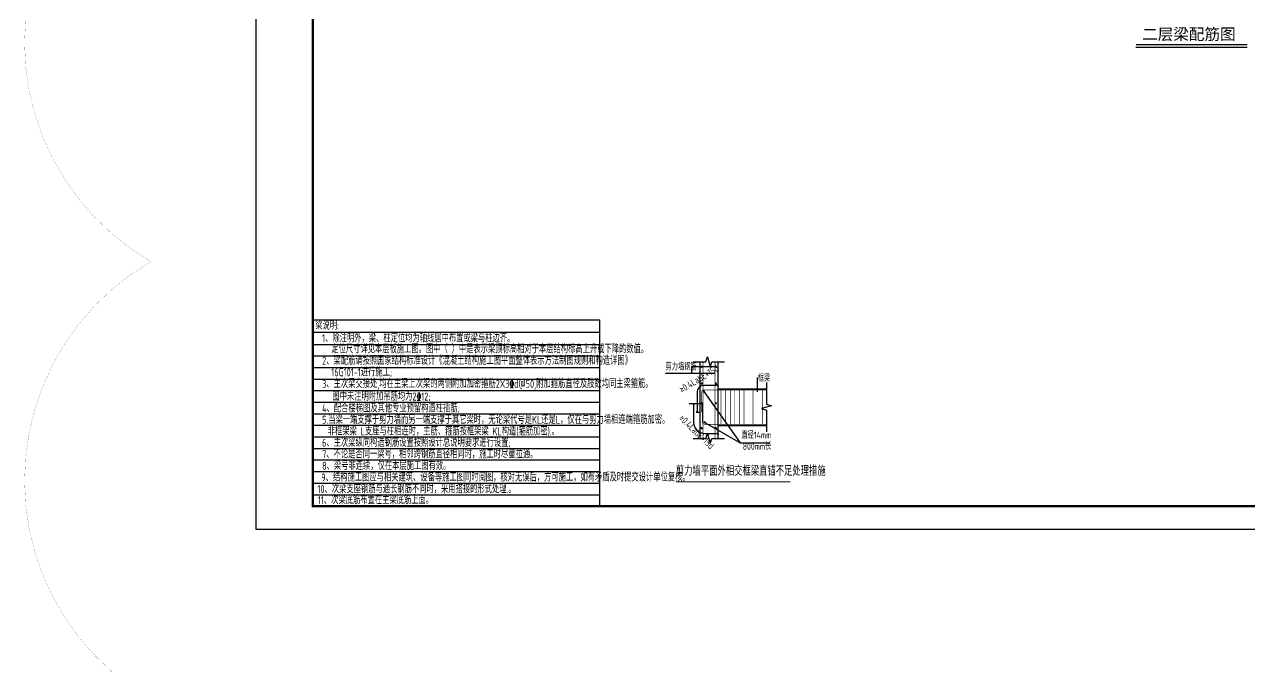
# Model space of a CAD drawing. Extents: x -668857 to 185752, y -270966 to 286822.
# Drawn here: x -114164 to -60573, y 91732 to 119809 of the extents above; entities that cross this region are included whole.
import ezdxf
from ezdxf.enums import TextEntityAlignment as Align

# ---------------------------------------------------------------- set-up
doc = ezdxf.new("R2010")
doc.units = 0
doc.header["$LTSCALE"] = 1000
doc.layers.get('0').update_dxf_attribs({"linetype": 'CONTINUOUS'})
for name, color, linetype in [('-TK', 7, 'CONTINUOUS'), ('DIM', 2, 'CONTINUOUS'), ('LINK', 6, 'CONTINUOUS'), ('REIND', 1, 'CONTINUOUS'), ('S-引出线', 40, 'CONTINUOUS'), ('S-文字', 7, 'CONTINUOUS'), ('S-表格线', 54, 'CONTINUOUS'), ('TEXT', 2, 'CONTINUOUS'), ('THIN', 7, 'CONTINUOUS')]:
    doc.layers.add(name, color=color, linetype=linetype)
doc.layers.add('审图修改', color=2, linetype='CONTINUOUS', plot=False)
doc.styles.add('-宋体', font='', dxfattribs={"width": 0.7, "height": 300, "bigfont": '宋体.TTF'})
doc.styles.add('TSSD_Norm', font='Tssdeng.shx', dxfattribs={"bigfont": 'tssdchn.shx'})
doc.styles.add('TSSD_REIN', font='tssdeng.shx', dxfattribs={"width": 0.7, "height": 300, "bigfont": 'tssdchn.shx'})
doc.styles.get('-宋体').set_extended_font_data('SimSun')

# ---------------------------------------------------------------- blocks, each defined once
blk = doc.blocks.new('A1')
blk.add_lwpolyline([(0, 59400), (0, 0), (84100, 0), (84100, 59400)], close=True)
at = {"const_width": 100}
blk.add_lwpolyline([(2500, 58400), (2500, 1000), (83100, 1000), (83100, 58400)], close=True, dxfattribs=at)
blk = doc.blocks.new('A$C2E181E2C')
at = {"linetype": 'Continuous'}
for points in [[(1215, 5268), (1765, 5268), (1835, 5488), (1955, 5048), (2025, 5268), (2575, 5268)], [(1495, 5268), (1495, 1922)], [(2295, 5268), (2295, 1922)], [(4415, 4371), (4415, 3421), (4635, 3351), (4195, 3231), (4415, 3161), (4415, 2211)], [(2295, 4091), (4415, 4091)], [(2295, 2491), (4415, 2491)], [(1215, 1922), (1765, 1922), (1835, 2142), (1955, 1702), (2025, 1922), (2575, 1922)]]:
    blk.add_lwpolyline(points, dxfattribs=at)
at = {"linetype": 'Continuous', "const_width": 50}
blk.add_lwpolyline([(453, 25), (5462, 25)], dxfattribs=at)
at = {"layer": 'DIM'}
for p, q in [((1378, 3941), (1378, 3062)), ((2295, 4241), (1678, 4241)), ((1546, 3430), (1042, 3430)), ((1226, 3430), (1226, 2641)), ((1726, 2141), (2295, 2141))]:
    blk.add_line(p, q, dxfattribs=at)
at = {"layer": 'DIM', "const_width": 30}
for points in [[(2232, 4284), (2336, 4212)], [(1164, 3473), (1267, 3401)], [(1324, 3111), (1428, 3039)], [(2243, 2177), (2347, 2104)]]:
    blk.add_lwpolyline(points, dxfattribs=at)
at = {"layer": 'DIM'}
blk.add_lwpolyline([(1532, 3062), (1341, 3062)], dxfattribs=at)
for centre, radius, start, end in [((1678, 3941), 300, 90, 180), ((1726, 2641), 500, 180, 270)]:
    blk.add_arc(centre, radius, start, end, dxfattribs=at)
at = {"layer": 'LINK', "color": 1, "const_width": 25}
for points in [[(1641, 5268), (1641, 1922)], [(2162, 5268), (2162, 1922)], [(2432, 4041), (2432, 2541)], [(2632, 4041), (2632, 2541)], [(2832, 4041), (2832, 2541)], [(3032, 4041), (3032, 2541)], [(3232, 4041), (3232, 2541)], [(3432, 4041), (3432, 2541)], [(3832, 4041), (3832, 2541)], [(4232, 4041), (4232, 2541)]]:
    blk.add_lwpolyline(points, dxfattribs=at)
for points in [[(4415, 4041), (1678, 4041, 0.414214), (1578, 3941), (1578, 3062)], [(1607, 3430), (1607, 2641, 0.300979), (1726, 2541), (4415, 2541)]]:
    blk.add_lwpolyline(points, format="xyb", dxfattribs=at)
at = {"layer": 'REIND', "const_width": 50}
for points in [[(1608, 5058, 1), (1558, 5058, 1)], [(2226, 5058, 1), (2176, 5058, 1)], [(1610, 4324, 1), (1560, 4324, 1)], [(2228, 4324, 1), (2178, 4324, 1)], [(1703, 3978, 1), (1653, 3978, 1)], [(1608, 3461, 1), (1558, 3461, 1)], [(2226, 3461, 1), (2176, 3461, 1)], [(1608, 2370, 1), (1558, 2370, 1)], [(1742, 2629, 1), (1692, 2629, 1)], [(2226, 2370, 1), (2176, 2370, 1)]]:
    blk.add_lwpolyline(points, format="xyb", close=True, dxfattribs=at)
at = {"layer": 'THIN'}
for p, q in [((2226, 5058), (1138, 5058)), ((1138, 5058), (1138, 4767)), ((2162, 4767), (0, 4767)), ((1678, 3978), (3271, 1732)), ((1692, 2629), (3271, 1732)), ((3271, 1732), (4577, 1732))]:
    blk.add_line(p, q, dxfattribs=at)
blk.add_lwpolyline([(4015, 4584), (4015, 3965)], dxfattribs=at)
at = {"layer": 'TEXT', "color": 0, "style": 'TSSD_Norm', "width": 0.7}
blk.add_text('剪力墙平面外相交框梁直锚不足处理措施', height=400, dxfattribs=at).set_placement((454, 172), align=Align.BOTTOM_LEFT)
at = {"layer": 'THIN', "style": 'TSSD_REIN', "width": 0.7}
for s, p in [('剪力墙钢筋', (-2, 4818)), ('框梁', (4036, 4317)), ('直径14mm', (3321, 1833)), ('800mm长', (3383, 1337))]:
    blk.add_text(s, height=300, dxfattribs=at).set_placement(p, align=Align.BOTTOM_LEFT)
for rotation, p in [(31.4301, (766, 3828)), (316.0621, (504, 2706))]:
    blk.add_text('≥0.4LabE+15d', height=300, rotation=rotation, dxfattribs=at).set_placement(p, align=Align.BOTTOM_LEFT)

msp = doc.modelspace()

# ---------------------------------------------------------------- linework, layer by layer
at = {"layer": 'S-引出线', "color": 3, "const_width": 56}
msp.add_lwpolyline([(-65543.23, 118930.64), (-60667.8, 118930.64)], dxfattribs=at)
at = {"layer": 'S-引出线', "color": 3}
msp.add_lwpolyline([(-65543.23, 118818.64), (-60667.8, 118818.64)], dxfattribs=at)
at = {"layer": 'S-表格线'}
for p, q in [((-101547.8, 106887.48), (-101547.8, 98740.98)), ((-101547.8, 106887.48), (-89008.55, 106887.48)), ((-89008.55, 106887.48), (-89008.55, 98740.98)), ((-101547.8, 106352.73), (-89008.55, 106352.73)), ((-101547.8, 105817.98), (-89008.55, 105817.98)), ((-101547.8, 105312.48), (-89008.55, 105312.48)), ((-101547.8, 104806.98), (-89008.55, 104806.98)), ((-101547.8, 104301.48), (-89008.55, 104301.48)), ((-101547.8, 103795.98), (-89008.55, 103795.98)), ((-101547.8, 103290.48), (-89008.55, 103290.48)), ((-101547.8, 102784.98), (-89008.55, 102784.98)), ((-101547.8, 102279.48), (-89008.55, 102279.48)), ((-101547.8, 101773.98), (-89008.55, 101773.98)), ((-101547.8, 101268.48), (-89008.55, 101268.48)), ((-101547.8, 100762.98), (-89008.55, 100762.98)), ((-101547.8, 100257.48), (-89008.55, 100257.48)), ((-101547.8, 99751.98), (-89008.55, 99751.98)), ((-101547.8, 99246.48), (-89008.55, 99246.48)), ((-101547.8, 98740.98), (-89008.55, 98740.98))]:
    msp.add_line(p, q, dxfattribs=at)
at = {"layer": '审图修改', "const_width": 5}
msp.add_lwpolyline([(-108630.46, 13633.44, -0.57735027), (-108630.46, 32794.96, -0.57735027), (-108630.46, 51956.48, -0.57735027), (-108630.46, 71118, -0.57735027), (-108630.46, 90279.52, -0.57735027), (-108630.46, 109441.04, -0.57735027), (-108630.46, 128602.56, -0.57735027), (-108630.46, 147764.08, -0.57735027), (-108630.46, 166925.6, -0.57735027), (-108630.46, 186087.12, -0.57735027), (-108630.46, 205248.64, -0.57735027), (-108630.46, 224410.16, -0.57735027), (-108630.46, 243571.68, -0.57735027), (-108630.46, 262733.2, -0.57735027), (-108630.46, 262733.2, -0.57735027)], format="xyb", dxfattribs=at)

# ---------------------------------------------------------------- block references
at = {"layer": '-TK'}
msp.add_blockref('A1', (-104047.8, 97740.98), dxfattribs=at)
msp.add_blockref('A$C2E181E2C', (-86121.41, 99782.1))

# ---------------------------------------------------------------- texts
at = {"layer": 'S-文字', "style": '-宋体'}
msp.add_text('二层梁配筋图', height=500, dxfattribs=at).set_placement((-65270.75, 119137.15))
at = {"layer": 'S-文字', "style": 'TSSD_REIN', "width": 0.7}
for s, p in [('梁说明:  ', (-101444.71, 106467.71)), ('1、除注明外，梁、柱定位均为轴线居中布置或梁与柱边齐。', (-101144.86, 105912.3)), ('定位尺寸详见本层板施工图。图中（ ）中是表示梁顶标高相对于本层结构标高上升或下降的数值。', (-100742.08, 105436.05)), ('2、梁配筋请按照国家结构标准设计《混凝土结构施工图平面整体表示方法制图规则和构造详图》', (-101144.86, 104930.55)), ('16G101-1进行施工;', (-100741.85, 104425.05)), ('3、主次梁交接处,均在主梁上次梁的两侧附加加密箍筋2X3\x84d@50,附加箍筋直径及肢数均同主梁箍筋。', (-101144.86, 103919.55)), ('图中未注明附加吊筋均为2%%13212;', (-100697.21, 103362.71)), ('4、配合楼梯图及其他专业预留构造柱插筋;', (-101144.86, 102851.8)), ('5.当梁一端支撑于剪力墙而另一端支撑于其它梁时，无论梁代号是KL还是L，仅在与剪力墙相连端箍筋加密。', (-101144.86, 102346.3)), ('非框架梁 L支座与柱相连时，主筋、箍筋按框架梁 KL构造(箍筋加密).。', (-100897.75, 101842.61)), ('6、主次梁纵向构造钢筋设置按照设计总说明要求进行设置;', (-101144.86, 101343.8)), ('7、不论是否同一梁号，相邻跨钢筋直径相同时，施工时尽量拉通。', (-101144.86, 100838.3)), ('9、结构施工图应与相关建筑、设备等施工图同时阅图，核对无误后，方可施工，如有矛盾及时提交设计单位复核。', (-101180.57, 99827.3)), ('8、梁号非连续，仅在本层施工图有效。', (-101144.86, 100332.8)), ('10、次梁支座钢筋与通长钢筋不同时，采用搭接的形式处理.。', (-101346.52, 99316.02)), ('11、次梁底筋布置在主梁底筋上面。', (-101327.83, 98835.08))]:
    msp.add_text(s, height=350, dxfattribs=at).set_placement(p)

doc.saveas('drawing.dxf')
